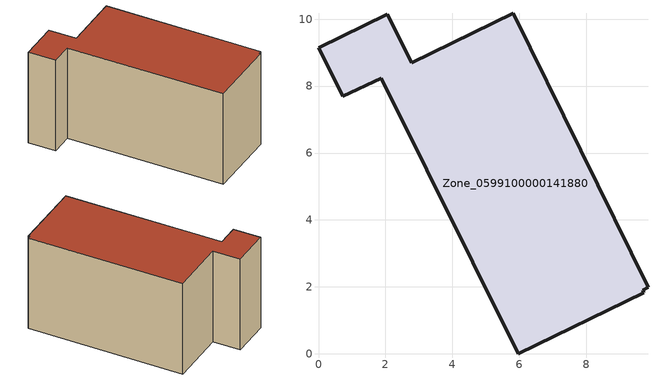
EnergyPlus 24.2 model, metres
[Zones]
Zone_0599100000141880
 floor ground (C_G): 0,9.14 2.06,10.15 2.79,8.7 5.82,10.18 9.84,1.99 9.68,1.91 9.72,1.83 5.96,0 1.87,8.24 0.72,7.69 z0
 wall outside (C_F): 2.06,10.15 0,9.14 0.72,7.69 1.87,8.24 5.96,0 9.72,1.83 9.68,1.91 9.84,1.99 5.82,10.18 2.79,8.7 2.06,10.15 z0:5.72
 roof outside (C_R): 9.72,1.83 9.68,1.91 9.84,1.99 5.82,10.18 2.79,8.7 2.06,10.15 0,9.14 0.72,7.69 1.87,8.24 5.96,0 z5.72
[BUILDING]
Pand.0599100000141880: North Axis=0; Terrain=City; Loads Convergence Tolerance Value=0.04; Temperature Convergence Tolerance Value=0.4; Solar Distribution=FullExterior; Maximum Number of Warmup Days=25; Minimum Number of Warmup Days=1
[Site:Location]
Rotterdam.The.Hague.AP_ZH_NLD Design_Conditions: Latitude=51.96; Longitude=4.45; Time Zone=1; Elevation=-4.5
[SITE:GROUNDTEMPERATURE:BUILDINGSURFACE]
18, 18, 18, 18, 18, 18, 18, 18, 18, 18, 18, 18
[MATERIAL] Thermal Absorptance=0.9; Solar Absorptance=0.7; Visible Absorptance=0.7
Name | Roughness | Thickness | Conductivity | Density | Specific Heat
G.TI.1946-1964 | MediumSmooth | 0.15 | 1 | 540 | 1210
F.TI.1946-1964 | Rough | 0.3 | 0.857143 | 1920 | 840
R.TI.1946-1964 | MediumRough | 0.2 | 0.277778 | 1500 | 1000
[CONSTRUCTION]
C_G: G.TI.1946-1964
C_F: F.TI.1946-1964
C_R: R.TI.1946-1964
[ZONE]
Zone_0599100000141880: Type=1; Multiplier=1; Ceiling Height=Autocalculate; Volume=Autocalculate; Floor Area=autocalculate; Part of Total Floor Area=Yes
[ZONEINFILTRATION:DESIGNFLOWRATE]
Infil_Zone_0599100000141880: Zone or ZoneList or Space or SpaceList=Zone_0599100000141880; Schedule=AlwaysOn; Design Flow Rate Calculation Method=Flow/Area; Flow Rate per Floor Area=0.003; Constant Term Coefficient=1; Temperature Term Coefficient=0; Velocity Term Coefficient=0; Velocity Squared Term Coefficient=0
[HVACTEMPLATE:ZONE:IDEALLOADSAIRSYSTEM]
Zone_0599100000141880: Maximum Heating Supply Air Temperature=50; Minimum Cooling Supply Air Temperature=13; Maximum Heating Supply Air Humidity Ratio=0.0156; Minimum Cooling Supply Air Humidity Ratio=0.0077; Heating Limit=NoLimit; Cooling Limit=NoLimit; Dehumidification Control Type=ConstantSensibleHeatRatio; Cooling Sensible Heat Ratio=0.7; Dehumidification Setpoint=60; Humidification Control Type=None; Humidification Setpoint=30; Outdoor Air Method=None; Outdoor Air Flow Rate per Person=0.00944; Outdoor Air Flow Rate per Zone Floor Area=0; Outdoor Air Flow Rate per Zone=0; Demand Controlled Ventilation Type=None; Outdoor Air Economizer Type=NoEconomizer; Heat Recovery Type=None; Sensible Heat Recovery Effectiveness=0.7; Latent Heat Recovery Effectiveness=0.65
[ZONECONTROL:THERMOSTAT]
ThermostatControl_Zone_0599100000141880: Zone or ZoneList=Zone_0599100000141880; Control Type Schedule=DualSetpointControlType; Control 1=Thermostat_Zone_0599100000141880; Temperature Difference Between Cutout And Setpoint=0
[THERMOSTATSETPOINT:DUALSETPOINT]
Thermostat_Zone_0599100000141880: Heating Setpoint Temperature Schedule=HeatingSetpoint_Zone_0599100000141880; Cooling Setpoint Temperature Schedule=CoolingSetpoint_Zone_0599100000141880
[SCHEDULE:COMPACT]
HeatingSetpoint_Zone_0599100000141880: Through: 12/31, For: AllDays, Until: 24:00, 21
CoolingSetpoint_Zone_0599100000141880: Through: 12/31, For: AllDays, Until: 24:00, 24
DualSetpointControlType: Through: 12/31, For: AllDays, Until: 24:00, 4
AlwaysOn: Through: 12/31, For: AllDays, Until: 24:00, 1
